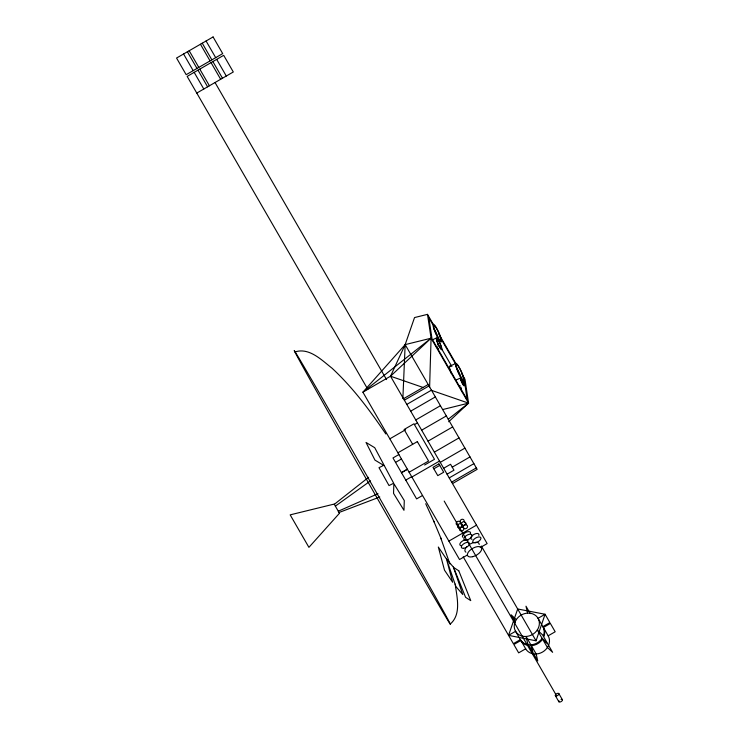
<?xml version="1.0" encoding="UTF-8"?>
<svg xmlns="http://www.w3.org/2000/svg" width="739" height="739" viewBox="0 0 739 739"><rect width="100%" height="100%" fill="white"/><g stroke="black" fill="none" stroke-linecap="round" stroke-linejoin="round"><path stroke-width="1.11" d="M429.608 387.393L431.077 338.213L427.493 314.361L414.533 317.567L405.157 344.623L390.515 376.216L362.895 392.169L459.519 559.534L467.408 554.971M393.859 483.657L393.545 493.384L403.965 510.298L404.288 500.562L394.441 484.59M402.866 398.57L405.157 344.623L431.077 338.213L468.572 403.143L448.702 421.766M536.052 640.815L545.068 614.257L517.679 608.982L508.552 635.346L536.052 640.815L481.32 546.01M450.282 624.021A156.936 1.062 60.3 0 0 338.859 426.865A156.936 1.062 60.3 0 0 328.846 413.036A156.936 1.062 60.3 0 0 450.282 624.021C461.635 614.248 456.841 596.927 455.206 584.069M480.239 547.571L487.14 543.581L390.515 376.216L431.077 338.213L362.895 392.169L405.157 344.623L477.163 469.339L452.499 483.574M448.24 419.235L468.572 403.143L464.979 379.301L461.524 373.306M334.314 504.312L368.613 477.302M335.358 506.123L370.535 480.858M196.786 93.068L233.302 71.979L223.686 55.323L187.161 76.413L367.828 389.324M403.512 398.727L428.177 384.492M404.344 400.178L429.008 385.934M406.792 404.418L431.456 390.174M410.69 411.161L435.354 396.917M415.761 419.946L440.426 405.702M389.832 438.827L405.619 429.71M414.496 424.583L417.452 422.874M421.664 430.172L446.328 415.937M397.896 452.804L417.35 441.617M398.903 454.54L392.982 457.958L416.62 498.899L422.542 495.481M428.01 441.155L452.674 426.911M395.541 462.392L401.462 458.974M434.347 452.139L459.011 437.894M401.462 472.646L407.383 469.228L401.499 472.701M409.12 472.23L428.565 461.044L417.332 441.589M424.62 465.007L434.486 459.307L413.979 423.789L404.113 429.488L412.658 444.287M405.766 480.101L411.688 476.683M411.882 477.015L439.502 461.071M440.25 462.365L464.914 448.13M433.839 468.803L439.76 465.385M443.659 468.258L450.559 464.277L453.977 470.198L447.077 474.179M452.231 467.168L469.995 456.914M449.22 477.893L473.884 463.658M451.668 482.133L476.332 467.889M448.878 541.096L476.498 525.152M508.552 635.346L515.563 631.291L520.367 639.623A12.988 11.251 -30 0 0 542.112 638.32L547.313 643.133L542.509 634.81L537.308 629.988L542.112 638.32M520.367 639.623L513.356 643.669L463.205 556.809M542.869 626.635L549.881 622.589L545.068 614.257L538.057 618.303L542.869 626.635A12.988 11.251 -30 0 1 543.553 635.429M528.136 645.47A12.988 11.251 -30 0 1 520.866 640.482L513.854 644.528L518.658 652.86L525.669 648.814A12.988 11.251 -30 0 0 542.546 652.057A12.988 11.251 -30 0 0 548.172 635.817L555.183 631.771L550.37 623.448L543.368 627.494A12.988 11.251 -30 0 1 544.043 636.279M432.333 339.857L436.426 338M449.755 366.202L455.898 363.412M455.455 380.299L460.563 377.98M338.296 511.203L378.017 493.689M339.035 512.496L379.8 497.005M295.037 351.93C309.308 347.247 321.77 360.207 332.042 368.207C352.873 387.569 369.98 410.487 385.832 433.978M442.652 409.563L468.572 403.143L431.715 390.432M390.515 376.216L423.041 387.439M542.611 639.18L547.811 643.992L552.615 652.325L547.414 647.503L542.611 639.18A12.988 11.251 -30 0 1 531.359 645.674L532.93 652.583L537.743 660.915L536.172 653.997L531.359 645.674M516.312 619.615L511.111 614.793L515.388 622.201M462.18 525.337L461.866 524.939L463.796 528.283A2.282 1.977 -30 0 1 461.21 530.999A2.282 1.977 -30 0 1 459.787 528.034L461.764 526.898A2.282 1.977 -30 0 1 463.279 527.406M427.493 314.361L433.257 324.347M438.449 333.344L456.332 364.309M432.878 324.717L428.842 317.724L432.01 338.813L467.214 399.79L464.046 378.691L462.891 376.696M439.807 336.707L455.39 363.699M441.488 348.559L451.871 366.553M206.07 40.996L215.686 57.651M216.675 59.369L226.291 76.034M543.368 627.494L548.172 635.817M202.255 43.195L211.871 59.859M212.869 61.568L222.485 78.232M530.269 613.61L525.992 606.202L527.563 613.111M200.445 44.248L210.061 60.903M211.049 62.621L220.665 79.276M215.04 82.528L386.562 379.597M189.193 50.742L198.809 67.397M199.798 69.115L209.414 85.77M460.351 522.159L461.293 523.803M558.86 693.616L562.37 699.694M187.373 51.785L196.999 68.441M197.987 70.159L207.604 86.823M444.194 501.088L555.82 694.429M555.349 695.639L558.86 701.727M183.568 53.984L193.184 70.648M194.172 72.357L203.788 89.022M520.866 640.482L525.669 648.814M425.719 503.739L434.181 522.067M440.721 537.872L449.903 563.968M433.738 521.087L441.294 539.156M460.951 387.208L461.626 391.652M464.655 522.325A2.235 1.931 -30 0 1 466.032 524.69M459.51 528.496A2.282 1.977 -30 0 1 458.004 526.611M457.672 525.318A2.282 1.977 -30 0 1 456.277 522.898A2.282 1.977 -30 0 1 459.067 521.291A2.282 1.977 -30 0 1 460.462 523.702M460.637 522.528A2.078 1.801 -30 0 1 461.746 519.351A2.078 1.801 -30 0 1 464.055 521.494M465.884 552.19A7.972 3.889 -30 0 1 466.919 546.546M470.106 544.098A7.972 3.889 -30 0 1 473.819 542.555M475.565 542.269A7.972 3.889 -30 0 1 479.223 544.486M461.062 545.687A4.554 2.217 -30 0 1 460.646 542.611A4.554 2.217 -30 0 1 465.93 539.784M466.789 539.821A4.554 2.217 -30 0 1 468.027 541.05M472.009 539.368A4.554 2.217 -30 0 1 473.764 534.509A4.554 2.217 -30 0 1 478.844 535.424M462.928 537.299A4.554 2.217 -30 0 1 465.866 532.403A4.554 2.217 -30 0 1 470.429 533.595M433.682 328.181A8.351 1.395 65.6 0 1 438.578 338.924M438.596 349.261A5.385 0.896 65.6 0 1 436.869 346.48M437.867 344.402A5.385 0.896 65.6 0 1 438.412 345.686M451.344 373.454A9.699 1.617 65.6 0 1 450.263 366.304M460.175 385.878A3.122 0.517 65.6 0 1 459.87 385.481M456.268 367.237A8.508 1.423 65.6 0 1 461.256 378.192M561.058 699.445A2.032 1.016 -30 0 1 562.342 700.387A2.032 1.016 -30 0 1 559.876 702.041A2.032 1.016 -30 0 1 559.017 700.812M461.635 526.676L459.667 527.822A2.282 1.977 -30 0 1 457.653 525.54A2.282 1.977 -30 0 1 460.674 523.794A2.282 1.977 -30 0 1 461.635 526.676M339.469 513.254L308.92 547.35L290.168 514.861L334.176 504.081L339.469 513.254M464.425 525.096L463.963 525.447A2.235 1.931 -30 0 0 463.242 526.907L463.796 528.283A2.235 1.931 -30 0 0 467.454 527.156A2.235 1.931 -30 0 0 464.96 524.866L463.972 525.364A2.078 1.801 -30 0 1 461.579 523.554A2.078 1.801 -30 0 1 464.526 521.845A2.078 1.801 -30 0 1 464.905 524.829L464.471 525.152M213.081 36.95L176.556 58.039L186.173 74.694L222.698 53.605L213.081 36.95M438.901 463.907L432.98 467.325L437.784 475.639L443.705 472.221L438.901 463.907M383.661 465.358L378.987 467.676L389.01 485.569L393.684 483.251L374.738 447.705L366.027 442.449L374.95 460.101L383.661 465.358M458.771 570.767L453.617 567.46L465.579 597.306L470.743 600.613L458.771 570.767M453.395 567.081L446.495 559.109L438.319 547.026L444.508 570.185L452.674 582.277L446.495 559.109L455.889 586.544L462.79 594.516L453.395 567.081M530.861 644.814L526.057 636.482L527.628 643.401L532.44 651.724L530.861 644.814M472.766 556.679A7.972 3.889 -30 0 0 481.449 547.784A7.972 3.889 -30 0 0 469.404 550.851A7.972 3.889 -30 0 0 472.766 556.679M463.418 548.31A4.554 2.217 -30 0 0 469.524 543.636A4.554 2.217 -30 0 0 463.325 544.07A4.554 2.217 -30 0 0 463.418 548.31M465.939 540.163A4.554 2.217 -30 0 0 472.045 535.489A4.554 2.217 -30 0 0 465.847 535.923A4.554 2.217 -30 0 0 465.939 540.163M475.851 542.685A4.554 2.217 -30 0 0 480.803 537.604A4.554 2.217 -30 0 0 473.921 539.359A4.554 2.217 -30 0 0 475.851 542.685M522.833 636.279A12.988 11.251 -30 0 0 539.128 621.046A12.988 11.251 -30 0 0 518.464 617.074A12.988 11.251 -30 0 0 522.833 636.279M433.442 327.359A9.699 1.617 65.6 0 0 440.804 341.797A9.699 1.617 65.6 0 0 437.654 330.074A9.699 1.617 65.6 0 0 433.442 327.359M433.978 328.153A8.351 1.395 65.6 0 0 440.324 340.587A8.351 1.395 65.6 0 0 437.599 330.49A8.351 1.395 65.6 0 0 433.978 328.153M436.961 340.707A5.385 0.896 65.6 0 0 441.054 348.725A5.385 0.896 65.6 0 0 439.308 342.222A5.385 0.896 65.6 0 0 436.961 340.707M456.055 366.526A9.699 1.617 65.6 0 0 463.418 380.964A9.699 1.617 65.6 0 0 460.268 369.241A9.699 1.617 65.6 0 0 456.055 366.526M436.537 340.069A6.466 1.081 65.6 0 0 441.451 349.695A6.466 1.081 65.6 0 0 439.345 341.88A6.466 1.081 65.6 0 0 436.537 340.069M456.526 367.228A8.508 1.423 65.6 0 0 462.993 379.892A8.508 1.423 65.6 0 0 460.221 369.611A8.508 1.423 65.6 0 0 456.526 367.228M460.637 379.366A4.314 0.721 65.6 0 0 463.907 385.786A4.314 0.721 65.6 0 0 462.512 380.576A4.314 0.721 65.6 0 0 460.637 379.366M461.108 380.068A3.122 0.517 65.6 0 0 463.482 384.714A3.122 0.517 65.6 0 0 462.466 380.945A3.122 0.517 65.6 0 0 461.108 380.068M556.218 695.962A2.032 1.016 -30 0 0 558.933 693.875A2.032 1.016 -30 0 0 556.162 694.041A2.032 1.016 -30 0 0 556.218 695.962"/></g></svg>
